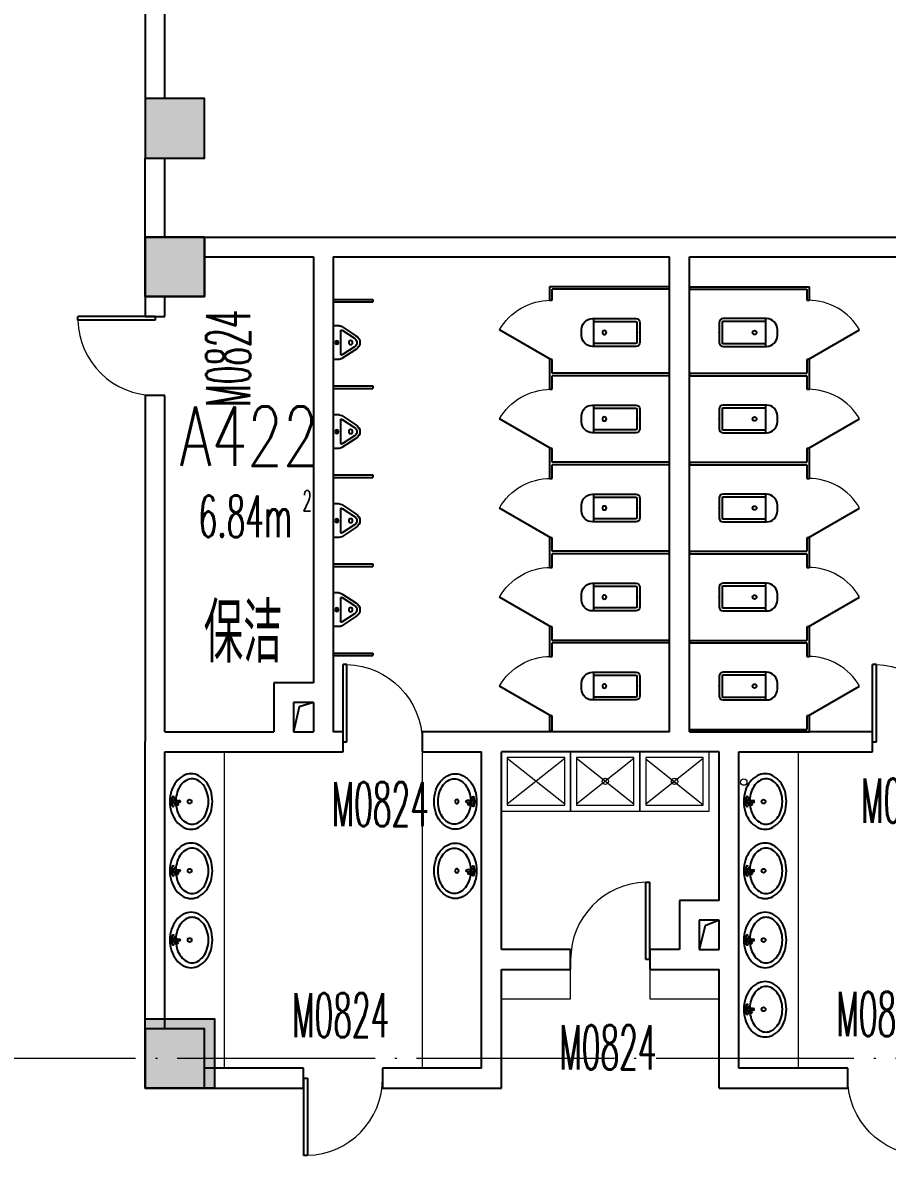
# Model space of a CAD drawing. Extents: x 1417642 to 3570900, y 124798 to 1191112.
# Drawn here: x 1455873 to 1464611, y 276837 to 288285 of the extents above; entities that cross this region are included whole.
import ezdxf

# ---------------------------------------------------------------- set-up
doc = ezdxf.new("R2010")
doc.units = 0
doc.header["$LTSCALE"] = 1000
doc.header["$MEASUREMENT"] = 0
doc.linetypes.add('DOTE', pattern=[2.42, 2, -0.2, 0.02, -0.2])
doc.layers.get('0').update_dxf_attribs({"linetype": 'CONTINUOUS'})
for name, color, linetype in [('colu', 2, 'CONTINUOUS'), ('COLUMN', 9, 'CONTINUOUS'), ('DOTE', 1, 'DOTE'), ('LATRINE', 6, 'CONTINUOUS'), ('LVTRY', 6, 'CONTINUOUS'), ('PUB_HATCH', 8, 'CONTINUOUS'), ('PUB_TEXT', 40, 'CONTINUOUS'), ('SPACE', 7, 'CONTINUOUS'), ('tiaozheng', 20, 'CONTINUOUS'), ('WALL', 4, 'CONTINUOUS'), ('WINDOW', 2, 'CONTINUOUS'), ('WINDOW_TEXT', 7, 'CONTINUOUS'), ('柱填充', 8, 'CONTINUOUS'), ('柱填充 @ 1', 8, 'CONTINUOUS')]:
    doc.layers.add(name, color=color, linetype=linetype)
doc.styles.add('_TCH_SPACE', font='ROMANS', dxfattribs={"width": 0.7, "height": 5, "bigfont": 'Z'})
doc.styles.add('_TCH_WINDOW', font='ROMANS.shx', dxfattribs={"width": 0.7, "height": 400, "bigfont": 'Z.shx'})
doc.styles.add('Z', font='ROMANS', dxfattribs={"width": 0.7, "bigfont": 'Z'})

# ---------------------------------------------------------------- blocks, each defined once
blk = doc.blocks.new('5873')
at = {"layer": '柱填充 @ 1', "ltscale": 1000}
for points in [[(1521228, 714085), (1521828, 714085), (1521828, 713485), (1521228, 713485)], [(1521228, 706185), (1521928, 706185), (1521928, 705485), (1521228, 705485)]]:
    blk.add_hatch(color=256, dxfattribs=at).paths.add_polyline_path(points)
at = {"layer": 'colu', "ltscale": 1000}
for points in [[(1521228, 714085), (1521828, 714085), (1521828, 713485), (1521228, 713485)], [(1521228, 706185), (1521928, 706185), (1521928, 705485), (1521228, 705485)]]:
    blk.add_lwpolyline(points, close=True, dxfattribs=at)
blk = doc.blocks.new('896')
at = {"layer": '柱填充'}
h = blk.add_hatch(color=256, dxfattribs=at)
h.paths.add_polyline_path([(1580873, 568265), (1580873, 568965), (1580273, 568965), (1580273, 568265)])
h.paths.add_polyline_path([(1572873, 568265), (1572873, 568965), (1572273, 568965), (1572273, 568265)])
h.paths.add_polyline_path([(1564873, 568265), (1564873, 568965), (1564273, 568965), (1564273, 568265)])
h.paths.add_polyline_path([(1556873, 568265), (1556873, 568965), (1556273, 568965), (1556273, 568265)])
h.paths.add_polyline_path([(1546873, 568265), (1546873, 568965), (1546273, 568965), (1546273, 568265)])
h.paths.add_polyline_path([(1536873, 568265), (1536873, 568965), (1536273, 568965), (1536273, 568265)])
h.paths.add_polyline_path([(1533273, 568265), (1533273, 568965), (1532673, 568965), (1532673, 568265)])
h.paths.add_polyline_path([(1523273, 568365), (1523273, 568965), (1522673, 568965), (1522673, 568365)])
h.paths.add_polyline_path([(1590123, 558965), (1589423, 558965), (1589423, 558365), (1590123, 558365)])
h.paths.add_polyline_path([(1580923, 558365), (1580923, 559065), (1580223, 559065), (1580223, 558365)])
h.paths.add_polyline_path([(1572923, 558365), (1572923, 559065), (1572223, 559065), (1572223, 558365)])
h.paths.add_polyline_path([(1564923, 558365), (1564923, 559065), (1564223, 559065), (1564223, 558365)])
h.paths.add_polyline_path([(1556923, 558365), (1556923, 559065), (1556223, 559065), (1556223, 558365)])
h.paths.add_polyline_path([(1546923, 558365), (1546923, 559065), (1546223, 559065), (1546223, 558365)])
h.paths.add_polyline_path([(1536873, 558365), (1536873, 558965), (1536273, 558965), (1536273, 558365)])
h.paths.add_polyline_path([(1533273, 558365), (1533273, 558965), (1532673, 558965), (1532673, 558365)])
h.paths.add_polyline_path([(1523372, 558965), (1522672, 558965), (1522672, 558365), (1523372, 558365)])
h.paths.add_polyline_path([(1590123, 554765), (1590123, 555365), (1589523, 555365), (1589523, 554765)])
h.paths.add_polyline_path([(1580873, 554765), (1580873, 555365), (1580273, 555365), (1580273, 554765)])
h.paths.add_polyline_path([(1572873, 554765), (1572873, 555365), (1572273, 555365), (1572273, 554765)])
h.paths.add_polyline_path([(1564873, 554765), (1564873, 555365), (1564273, 555365), (1564273, 554765)])
h.paths.add_polyline_path([(1556873, 554765), (1556873, 555365), (1556273, 555365), (1556273, 554765)])
h.paths.add_polyline_path([(1546873, 554765), (1546873, 555365), (1546273, 555365), (1546273, 554765)])
h.paths.add_polyline_path([(1536873, 554765), (1536873, 555365), (1536273, 555365), (1536273, 554765)])
h.paths.add_polyline_path([(1533273, 554765), (1533273, 555365), (1532673, 555365), (1532673, 554765)])
h.paths.add_polyline_path([(1523372, 555365), (1522672, 555365), (1522672, 554765), (1523372, 554765)])
h.paths.add_polyline_path([(1590123, 546765), (1590123, 547365), (1589523, 547365), (1589523, 546765)])
h.paths.add_polyline_path([(1580873, 546765), (1580873, 547365), (1580273, 547365), (1580273, 546765)])
h.paths.add_polyline_path([(1572873, 546765), (1572873, 547365), (1572273, 547365), (1572273, 546765)])
h.paths.add_polyline_path([(1564873, 546765), (1564873, 547365), (1564273, 547365), (1564273, 546765)])
h.paths.add_polyline_path([(1556873, 546765), (1556873, 547365), (1556273, 547365), (1556273, 546765)])
h.paths.add_polyline_path([(1546873, 546715), (1546873, 547415), (1546173, 547415), (1546173, 546715)])
h.paths.add_polyline_path([(1536973, 546715), (1536973, 547415), (1536273, 547415), (1536273, 546715)])
h.paths.add_polyline_path([(1533273, 546715), (1533273, 547415), (1532573, 547415), (1532573, 546715)])
h.paths.add_polyline_path([(1523372, 547365), (1522672, 547365), (1522672, 546765), (1523372, 546765)])
h.paths.add_polyline_path([(1546873, 539365), (1546173, 539365), (1546173, 538765), (1546873, 538765)])
h.paths.add_polyline_path([(1536973, 538715), (1536973, 539415), (1536273, 539415), (1536273, 538715)])
h.paths.add_polyline_path([(1533273, 538715), (1533273, 539415), (1532573, 539415), (1532573, 538715)])
h.paths.add_polyline_path([(1523372, 539365), (1522672, 539365), (1522672, 538765), (1523372, 538765)])
h.paths.add_polyline_path([(1546873, 531365), (1546173, 531365), (1546173, 530765), (1546873, 530765)])
h.paths.add_polyline_path([(1536973, 530715), (1536973, 531415), (1536273, 531415), (1536273, 530715)])
h.paths.add_polyline_path([(1533273, 530715), (1533273, 531415), (1532573, 531415), (1532573, 530715)])
h.paths.add_polyline_path([(1523372, 531365), (1522672, 531365), (1522672, 530765), (1523372, 530765)])
h.paths.add_polyline_path([(1546873, 523365), (1546173, 523365), (1546173, 522765), (1546873, 522765)])
h.paths.add_polyline_path([(1536973, 522715), (1536973, 523415), (1536273, 523415), (1536273, 522715)])
h.paths.add_polyline_path([(1533273, 522715), (1533273, 523415), (1532573, 523415), (1532573, 522715)])
h.paths.add_polyline_path([(1523372, 523365), (1522672, 523365), (1522672, 522765), (1523372, 522765)])
h.paths.add_polyline_path([(1546873, 515365), (1546173, 515365), (1546173, 514765), (1546873, 514765)])
h.paths.add_polyline_path([(1536973, 514715), (1536973, 515415), (1536273, 515415), (1536273, 514715)])
h.paths.add_polyline_path([(1533273, 514715), (1533273, 515415), (1532573, 515415), (1532573, 514715)])
h.paths.add_polyline_path([(1523372, 515365), (1522672, 515365), (1522672, 514765), (1523372, 514765)])
h.paths.add_polyline_path([(1546873, 507365), (1546173, 507365), (1546173, 506765), (1546873, 506765)])
h.paths.add_polyline_path([(1536973, 506715), (1536973, 507415), (1536273, 507415), (1536273, 506715)])
h.paths.add_polyline_path([(1533273, 506715), (1533273, 507415), (1532573, 507415), (1532573, 506715)])
h.paths.add_polyline_path([(1523372, 507365), (1522672, 507365), (1522672, 506765), (1523372, 506765)])
h.paths.add_polyline_path([(1546873, 499365), (1546173, 499365), (1546173, 498765), (1546873, 498765)])
h.paths.add_polyline_path([(1536973, 498715), (1536973, 499415), (1536273, 499415), (1536273, 498715)])
h.paths.add_polyline_path([(1533273, 498715), (1533273, 499415), (1532573, 499415), (1532573, 498715)])
h.paths.add_polyline_path([(1523372, 499365), (1522672, 499365), (1522672, 498765), (1523372, 498765)])
h.paths.add_polyline_path([(1546873, 490765), (1546873, 491365), (1546273, 491365), (1546273, 490765)])
h.paths.add_polyline_path([(1536873, 490765), (1536873, 491365), (1536273, 491365), (1536273, 490765)])
h.paths.add_polyline_path([(1533273, 490765), (1533273, 491365), (1532673, 491365), (1532673, 490765)])
h.paths.add_polyline_path([(1523273, 490765), (1523273, 491365), (1522673, 491365), (1522673, 490765)])
at = {"layer": 'colu'}
blk.add_lwpolyline([(1536873, 490765), (1536873, 491365), (1536273, 491365), (1536273, 490765)], close=True, dxfattribs=at)
blk = doc.blocks.new('_FZH')
blk.add_lwpolyline([(-0.5, -0.5), (0.5, -0.5), (0.5, 0.5), (-0.5, 0.5)], close=True)
at = {"layer": 'PUB_HATCH'}
blk.add_solid([(-0.5, -0.5), (0.5, -0.5), (-0.5, 0.5), (0.5, 0.5)], dxfattribs=at)
blk = doc.blocks.new('$DorLib2D$00000001')
for p, q in [((0.45, 0.975), (0.5, 0.975)), ((0.45, 0), (0.45, 0.975)), ((0.5, 0), (0.5, 0.975)), ((0.5, 0), (0.45, 0))]:
    blk.add_line(p, q)
at = {"lineweight": 13}
blk.add_arc((0.475, 0), 0.975, 91.4693, 180, dxfattribs=at)
blk = doc.blocks.new('$lvtry$00000200')
for p, q in [((-140, -40, 0), (-140, -480, 0)), ((-110, -40, 0), (-110, -470, 0)), ((100, 0, 0), (-100, 0, 0)), ((100, -30, 0), (-100, -30, 0)), ((110, -470, 0), (110, -40, 0)), ((140, -480, 0), (140, -40, 0)), ((140, -470, 0), (-140, -470, 0)), ((-30, -590, 0), (30, -590, 0))]:
    blk.add_line(p, q)
blk.add_circle((0, -359, 0), 20)
for centre, radius, start, end in [((-100, -40, 0), 40, 90, 180), ((-100, -40, 0), 10, 90, 180), ((100, -40, 0), 40, 0, 90), ((100, -40, 0), 10, 0, 90), ((-30, -480, 0), 110, 180, 270), ((30, -480, 0), 110, 270, 0)]:
    blk.add_arc(centre, radius, start, end)
blk.add_point((0, 0))
blk = doc.blocks.new('$TCHSYS$APDOOR2D')
blk.add_line((0.5, 0), (0, 0.866))
at = {"lineweight": 13}
blk.add_arc((0.5, 0), 1, 120, 180, dxfattribs=at)
blk = doc.blocks.new('$lvtry$00000219')
for p, q in [((-170, 0, 0), (170, 0, 0)), ((-170, -61, 0), (-170, 0, 0)), ((170, -61, 0), (170, 0, 0)), ((-162, -88, 0), (-69, -231, 0)), ((-124, -91, 0), (-43, -216, 0)), ((-116, -76, 0), (116, -76, 0)), ((43, -216, 0), (124, -91, 0)), ((69, -231, 0), (162, -88, 0))]:
    blk.add_line(p, q)
for centre, radius in [((0, -38, 0), 17.7), ((0, -177, 0), 20)]:
    blk.add_circle(centre, radius)
for centre, radius, start, end in [((-120, -61, 0), 50, 180, 213.0863), ((-116, -86, 0), 10, 90, 213.0863), ((116, -86, 0), 10, 326.9137, 90), ((120, -61, 0), 50, 326.9137, 0), ((0, -191, 0), 50, 210, 330), ((0, -191, 0), 80, 210, 330)]:
    blk.add_arc(centre, radius, start, end)
blk.add_point((0, -38, 0))
blk = doc.blocks.new('$lvtry$00000193')
for p, q in [((-17, -43, 0), (-17, -33, 0)), ((17, -43, 0), (17, -33, 0))]:
    blk.add_line(p, q)
at = {"elevation": 0}
blk.add_lwpolyline([(280, -215, 0.12431), (260, -136, 0.105707), (198, -63, 0.086941), (110, -17, 0.077137), (0, 0, 0.077137), (-110, -17, 0.086941), (-198, -63, 0.105707), (-260, -136, 0.12431), (-280, -215, 0.12431), (-260, -294, 0.105707), (-198, -367, 0.086941), (-110, -413, 0.077137), (0, -430, 0.077137), (110, -413, 0.086941), (198, -367, 0.105707), (260, -294, 0.12431)], format="xyb", close=True, dxfattribs=at)
blk.add_lwpolyline([(-25, -61, 0.056876), (-95, -75, 0.086941), (-168, -113, 0.105707), (-216, -170, 0.12431), (-230, -225, 0.12431), (-216, -280, 0.105707), (-168, -337, 0.086941), (-95, -375, 0.077137), (0, -390, 0.077137), (95, -375, 0.086941), (168, -337, 0.105707), (216, -280, 0.12431), (230, -225, 0.12431), (216, -170, 0.105707), (168, -113, 0.086941), (95, -75, 0.06676), (13, -60, 0.06676)], format="xyb", dxfattribs=at)
for centre, radius in [((0, -43, 0), 16.7), ((0, -200, 0), 20)]:
    blk.add_circle(centre, radius)
for centre, radius, start, end in [((-40, -34, 0), 10.1, 106.6096, 258.1648), ((-64, 234, 0), 259, 274.7069, 282.3732), ((-75, -213, 0), 173, 71.36, 79.1873), ((-29, -80, 0), 6.77, 155.344, 308.3224), ((-171, 19, 0), 166, 324.8411, 338.1337), ((-171, 19, 0), 170, 324.8411, 331.3523), ((-29, -80, 0), 3.37, 155.344, 308.3224), ((100, -194, 0), 170, 132.3141, 138.8253), ((100, -194, 0), 166, 125.5327, 138.8253), ((-12, -58, 0), 10.6, 201.8924, 261.774), ((0, -33, 0), 16.7, 0, 180), ((-381, -115, 0), 372, 2.3982, 6.7627), ((0, -96, 0), 9.9, 201.7837, 338.2163), ((64, 234, 0), 259, 257.6268, 265.2931), ((381, -115, 0), 372, 170.1008, 177.6018), ((75, -213, 0), 173, 100.8127, 110.4191), ((40, -34, 0), 10.1, 281.8352, 73.3904)]:
    blk.add_arc(centre, radius, start, end)
blk.add_point((0, -33, 0))

msp = doc.modelspace()

# ---------------------------------------------------------------- linework, layer by layer
at = {"layer": 'DOTE', "lineweight": 0}
msp.add_lwpolyline([(1597373.8, 277817), (1432083.9, 277817)], dxfattribs=at)
at = {"layer": 'LATRINE'}
for p, q in [((1462410.3, 285615.7), (1461197.8, 285615.7)), ((1461197.8, 285615.7), (1461197.8, 285479.4)), ((1462410.3, 285590.7), (1461222.8, 285590.7)), ((1461222.8, 285479.4), (1461222.8, 285590.7)), ((1462410.3, 285590.7), (1462410.3, 285615.7)), ((1462610.3, 285615.7), (1463822.8, 285615.7)), ((1462610.3, 285615.7), (1462610.3, 285590.7)), ((1462610.3, 285590.7), (1463797.8, 285590.7)), ((1463797.8, 285590.7), (1463797.8, 285479.4)), ((1463822.8, 285479.4), (1463822.8, 285615.7)), ((1459010.3, 285487.7), (1459410.3, 285487.7)), ((1459010.3, 285487.7), (1459010.3, 285462.7)), ((1459010.3, 285462.7), (1459410.3, 285462.7)), ((1459410.3, 285487.7), (1459410.3, 285462.7)), ((1461197.8, 285479.4), (1461222.8, 285479.4)), ((1463797.8, 285479.4), (1463822.8, 285479.4)), ((1461222.8, 284879.4), (1461197.8, 284879.4)), ((1461197.8, 284879.4), (1461197.8, 284732.4)), ((1461222.8, 284741.9), (1461222.8, 284879.4)), ((1463822.8, 284879.4), (1463797.8, 284879.4)), ((1463797.8, 284879.4), (1463797.8, 284741.9)), ((1463822.8, 284732.4), (1463822.8, 284879.4)), ((1461197.8, 284729.4), (1461197.8, 284579.4)), ((1462410.3, 284741.9), (1461222.8, 284741.9)), ((1462410.3, 284716.9), (1461222.8, 284716.9)), ((1461222.8, 284579.4), (1461222.8, 284716.9)), ((1462410.3, 284716.9), (1462410.3, 284741.9)), ((1462610.3, 284741.9), (1463797.8, 284741.9)), ((1462610.3, 284741.9), (1462610.3, 284716.9)), ((1462610.3, 284716.9), (1463797.8, 284716.9)), ((1463797.8, 284716.9), (1463797.8, 284579.4)), ((1463822.8, 284579.4), (1463822.8, 284729.4)), ((1459010.3, 284614), (1459410.3, 284614)), ((1459010.3, 284614), (1459010.3, 284589)), ((1459410.3, 284614), (1459410.3, 284589)), ((1459010.3, 284589), (1459410.3, 284589)), ((1461197.8, 284579.4), (1461222.8, 284579.4)), ((1463797.8, 284579.4), (1463822.8, 284579.4)), ((1461222.8, 283979.4), (1461197.8, 283979.4)), ((1461197.8, 283979.4), (1461197.8, 283829.4)), ((1461222.8, 283841.9), (1461222.8, 283979.4)), ((1463822.8, 283979.4), (1463797.8, 283979.4)), ((1463797.8, 283979.4), (1463797.8, 283841.9)), ((1463822.8, 283829.4), (1463822.8, 283979.4)), ((1461197.8, 283829.4), (1461197.8, 283679.4)), ((1462410.3, 283841.9), (1461222.8, 283841.9)), ((1462410.3, 283816.9), (1461222.8, 283816.9)), ((1461222.8, 283679.4), (1461222.8, 283816.9)), ((1462410.3, 283816.9), (1462410.3, 283841.9)), ((1462610.3, 283841.9), (1463797.8, 283841.9)), ((1462610.3, 283841.9), (1462610.3, 283816.9)), ((1462610.3, 283816.9), (1463797.8, 283816.9)), ((1463797.8, 283816.9), (1463797.8, 283679.4)), ((1463822.8, 283679.4), (1463822.8, 283829.4)), ((1459010.3, 283714), (1459410.3, 283714)), ((1459010.3, 283714), (1459010.3, 283689)), ((1459010.3, 283689), (1459410.3, 283689)), ((1459410.3, 283714), (1459410.3, 283689)), ((1461197.8, 283679.4), (1461222.8, 283679.4)), ((1463797.8, 283679.4), (1463822.8, 283679.4)), ((1461222.8, 283079.4), (1461197.8, 283079.4)), ((1461197.8, 283079.4), (1461197.8, 282929.4)), ((1461222.8, 282941.9), (1461222.8, 283079.4)), ((1463822.8, 283079.4), (1463797.8, 283079.4)), ((1463797.8, 283079.4), (1463797.8, 282941.9)), ((1463822.8, 282929.4), (1463822.8, 283079.4)), ((1461197.8, 282929.4), (1461197.8, 282779.4)), ((1462410.3, 282941.9), (1461222.8, 282941.9)), ((1462410.3, 282916.9), (1461222.8, 282916.9)), ((1461222.8, 282779.4), (1461222.8, 282916.9)), ((1462410.3, 282916.9), (1462410.3, 282941.9)), ((1462610.3, 282941.9), (1463797.8, 282941.9)), ((1462610.3, 282941.9), (1462610.3, 282916.9)), ((1462610.3, 282916.9), (1463797.8, 282916.9)), ((1463797.8, 282916.9), (1463797.8, 282779.4)), ((1463822.8, 282779.4), (1463822.8, 282929.4)), ((1459010.3, 282814), (1459410.3, 282814)), ((1459010.3, 282814), (1459010.3, 282789)), ((1459010.3, 282789), (1459410.3, 282789)), ((1459410.3, 282814), (1459410.3, 282789)), ((1461197.8, 282779.4), (1461222.8, 282779.4)), ((1463797.8, 282779.4), (1463822.8, 282779.4)), ((1461222.8, 282179.4), (1461197.8, 282179.4)), ((1461197.8, 282179.4), (1461197.8, 282029.4)), ((1461222.8, 282041.9), (1461222.8, 282179.4)), ((1463822.8, 282179.4), (1463797.8, 282179.4)), ((1463797.8, 282179.4), (1463797.8, 282041.9)), ((1463822.8, 282029.4), (1463822.8, 282179.4)), ((1461197.8, 282029.4), (1461197.8, 281879.4)), ((1462410.3, 282041.9), (1461222.8, 282041.9)), ((1462410.3, 282016.9), (1461222.8, 282016.9)), ((1461222.8, 281879.4), (1461222.8, 282016.9)), ((1462410.3, 282016.9), (1462410.3, 282041.9)), ((1462610.3, 282041.9), (1463797.8, 282041.9)), ((1462610.3, 282041.9), (1462610.3, 282016.9)), ((1462610.3, 282016.9), (1463797.8, 282016.9)), ((1463797.8, 282016.9), (1463797.8, 281879.4)), ((1463822.8, 281879.4), (1463822.8, 282029.4)), ((1459010.3, 281914), (1459410.3, 281914)), ((1459010.3, 281914), (1459010.3, 281889)), ((1459010.3, 281889), (1459410.3, 281889)), ((1459410.3, 281914), (1459410.3, 281889)), ((1461197.8, 281879.4), (1461222.8, 281879.4)), ((1463797.8, 281879.4), (1463822.8, 281879.4)), ((1461222.8, 281279.4), (1461197.8, 281279.4)), ((1461197.8, 281279.4), (1461197.8, 281129.4)), ((1461222.8, 281129.4), (1461222.8, 281279.4)), ((1463822.8, 281279.4), (1463797.8, 281279.4)), ((1463797.8, 281279.4), (1463797.8, 281141.9)), ((1463822.8, 281116.9), (1463822.8, 281279.4)), ((1461197.8, 281129.4), (1461222.8, 281129.4)), ((1462610.3, 281141.9), (1463797.8, 281141.9)), ((1462610.3, 281141.9), (1462610.3, 281116.9)), ((1462610.3, 281116.9), (1463822.8, 281116.9))]:
    msp.add_line(p, q, dxfattribs=at)
at = {"layer": 'LATRINE', "lineweight": 0}
for points in [[(1457910.3, 280916.9), (1457910.3, 277714)], [(1459910.3, 280916.9), (1459910.3, 277714)], [(1463710.3, 280916.9), (1463710.3, 277714)]]:
    msp.add_lwpolyline(points, dxfattribs=at)
at = {"layer": 'LVTRY', "lineweight": 0}
for p, q in [((1461350.3, 280385.2), (1460770.3, 280848.9)), ((1461350.3, 280848.9), (1460770.3, 280385.2)), ((1462050.3, 280385.2), (1461470.3, 280848.9)), ((1462050.3, 280848.9), (1461470.3, 280385.2)), ((1462750.3, 280848.9), (1462170.3, 280385.2)), ((1462750.3, 280377.2), (1462170.3, 280840.8))]:
    msp.add_line(p, q, dxfattribs=at)
for points in [[(1460710.3, 280317.2), (1461410.3, 280317.2), (1461410.3, 280916.9), (1460710.3, 280916.9)], [(1460770.3, 280377.2), (1461350.3, 280377.2), (1461350.3, 280856.9), (1460770.3, 280856.9)], [(1461410.3, 280317.2), (1462110.3, 280317.2), (1462110.3, 280916.9), (1461410.3, 280916.9)], [(1461470.3, 280377.2), (1462050.3, 280377.2), (1462050.3, 280856.9), (1461470.3, 280856.9)], [(1462110.3, 280317.2), (1462810.3, 280317.2), (1462810.3, 280916.9), (1462110.3, 280916.9)], [(1462170.3, 280377.2), (1462750.3, 280377.2), (1462750.3, 280856.9), (1462170.3, 280856.9)], [(1461410.3, 278716.9), (1460710.3, 278716.9), (1460710.3, 278417.2), (1461410.3, 278417.2)], [(1462910.3, 278716.9), (1462210.3, 278716.9), (1462210.3, 278417.2), (1462910.3, 278417.2)]]:
    msp.add_lwpolyline(points, close=True, dxfattribs=at)
for centre in [(1461760.3, 280617), (1462460.3, 280617), (1463160.3, 280609)]:
    msp.add_circle(centre, 32.1, dxfattribs=at)
at = {"layer": 'tiaozheng', "color": 2}
for p, q in [((1458810.3, 281414), (1458668.4, 281368.7)), ((1458668.4, 281368.7), (1458610.3, 281116.9)), ((1462770.4, 279156.7), (1462710.3, 278916.9)), ((1462910.3, 279214), (1462770.4, 279156.7))]:
    msp.add_line(p, q, dxfattribs=at)
at = {"layer": 'WALL'}
for p, q in [((1457110.3, 293617), (1457110.3, 287517)), ((1457310.3, 287517), (1457310.3, 293617)), ((1457110.3, 286117), (1457110.3, 286917)), ((1457310.3, 286117), (1457310.3, 286917)), ((1457710.3, 286117), (1458910.3, 286117)), ((1458910.3, 286117), (1462510.3, 286117)), ((1462510.3, 286117), (1467110.3, 286117)), ((1457710.3, 285917), (1458810.3, 285917)), ((1458810.3, 285917), (1458810.3, 281614)), ((1459010.3, 285917), (1459010.3, 281514)), ((1459010.3, 285917), (1462410.3, 285917)), ((1462410.3, 281116.9), (1462410.3, 285917)), ((1462610.3, 281116.9), (1462610.3, 285917)), ((1462610.3, 285917), (1467110.3, 285917)), ((1457110.3, 285517), (1457110.3, 285316.7)), ((1457310.3, 285316.7), (1457310.3, 285517)), ((1457110.3, 285316.7), (1457310.3, 285316.7)), ((1457310.3, 284516.7), (1457110.3, 284516.7)), ((1457110.3, 284516.7), (1457110.3, 281019.9)), ((1457310.3, 281116.9), (1457310.3, 284516.7)), ((1458810.3, 281614), (1458410.3, 281614)), ((1458410.3, 281614), (1458410.3, 281116.9)), ((1459010.3, 281514), (1459010.3, 281116.9)), ((1458810.3, 281414), (1458610.3, 281414)), ((1458610.3, 281414), (1458610.3, 281116.9)), ((1458810.3, 281414), (1458810.3, 281116.9)), ((1457310.3, 281116.9), (1458410.3, 281116.9)), ((1458610.3, 281116.9), (1458810.3, 281116.9)), ((1459110.3, 281116.9), (1459010.3, 281116.9)), ((1459110.3, 280916.9), (1459110.3, 281116.9)), ((1460610.3, 281116.9), (1459910.3, 281116.9)), ((1459910.3, 281116.9), (1459910.3, 280916.9)), ((1462410.3, 281116.9), (1460610.3, 281116.9)), ((1463010.3, 281116.9), (1462610.3, 281116.9)), ((1464460.3, 281116.9), (1463010.3, 281116.9)), ((1464460.3, 280916.9), (1464460.3, 281116.9)), ((1457110.3, 278117), (1457110.3, 281019.9)), ((1457310.3, 280916.9), (1458510.3, 280916.9)), ((1457310.3, 278117), (1457310.3, 280916.9)), ((1458510.3, 280916.9), (1458910.3, 280916.9)), ((1458910.3, 280916.9), (1459110.3, 280916.9)), ((1459910.3, 280916.9), (1460510.3, 280916.9)), ((1460510.3, 278816.9), (1460510.3, 280916.9)), ((1460710.3, 278916.9), (1460710.3, 280916.9)), ((1462510.3, 280916.9), (1460710.3, 280916.9)), ((1462910.3, 280916.9), (1462510.3, 280916.9)), ((1462910.3, 279414), (1462910.3, 280916.9)), ((1463110.3, 279314), (1463110.3, 280916.9)), ((1463110.3, 280916.9), (1464460.3, 280916.9)), ((1462910.3, 279414), (1462510.3, 279414)), ((1462510.3, 279414), (1462510.3, 278916.9)), ((1463110.3, 278816.9), (1463110.3, 279314)), ((1462910.3, 279214), (1462710.3, 279214)), ((1462710.3, 279214), (1462710.3, 278916.9)), ((1462910.3, 278916.9), (1462910.3, 279214)), ((1461410.3, 278916.9), (1460710.3, 278916.9)), ((1461410.3, 278716.9), (1461410.3, 278916.9)), ((1462510.3, 278916.9), (1462210.3, 278916.9)), ((1462210.3, 278916.9), (1462210.3, 278716.9)), ((1462710.3, 278916.9), (1462910.3, 278916.9)), ((1460510.3, 277717), (1460510.3, 278816.9)), ((1463110.3, 277717), (1463110.3, 278816.9)), ((1460710.3, 277517), (1460710.3, 278716.9)), ((1460710.3, 278716.9), (1461410.3, 278716.9)), ((1462210.3, 278716.9), (1462610.3, 278716.9)), ((1462610.3, 278716.9), (1462910.3, 278716.9)), ((1462910.3, 277517), (1462910.3, 278716.9)), ((1458710.3, 277717), (1457710.3, 277717)), ((1458710.3, 277517), (1458710.3, 277717)), ((1460510.3, 277717), (1459510.3, 277717)), ((1459510.3, 277717), (1459510.3, 277517)), ((1464210.3, 277717), (1463110.3, 277717)), ((1464210.3, 277517), (1464210.3, 277717)), ((1457710.3, 277517), (1458710.3, 277517)), ((1459510.3, 277517), (1460710.3, 277517)), ((1462910.3, 277517), (1464210.3, 277517))]:
    msp.add_line(p, q, dxfattribs=at)

# ---------------------------------------------------------------- block references
at = {"layer": 'COLUMN', "lineweight": 0, "xscale": 600, "yscale": 600, "zscale": 600}
for p in [(1457410.3, 287217), (1457410.3, 285817), (1457410.3, 277817)]:
    msp.add_blockref('_FZH', p, dxfattribs=at)
at = {"layer": 'LATRINE', "lineweight": 0, "xscale": 600, "zscale": 25, "rotation": 270}
for p, yscale in [((1461210.3, 285179.4), -600), ((1463810.3, 285179.4), 600), ((1461210.3, 284279.4), -600), ((1463810.3, 284279.4), 600), ((1461210.3, 283379.4), -600), ((1463810.3, 283379.4), 600), ((1461210.3, 282479.4), -600), ((1463810.3, 282479.4), 600), ((1461210.3, 281579.4), -600), ((1463810.3, 281579.4), 600)]:
    msp.add_blockref('$TCHSYS$APDOOR2D', p, dxfattribs=dict(at, yscale=yscale))
at = {"layer": 'LVTRY', "lineweight": 0, "yscale": -0.9999999999999998}
for name, p, rotation in [('$lvtry$00000200', (1462110.3, 285153.2), 90.00000000000001), ('$lvtry$00000219', (1459010.3, 285051.5, 0), 270), ('$lvtry$00000200', (1462110.3, 284279.4), 90.00000000000001), ('$lvtry$00000219', (1459010.3, 284151.5), 270), ('$lvtry$00000200', (1462110.3, 283379.4), 90.00000000000001), ('$lvtry$00000219', (1459010.3, 283251.5), 270), ('$lvtry$00000200', (1462110.3, 282479.4), 90.00000000000001), ('$lvtry$00000219', (1459010.3, 282351.5), 270), ('$lvtry$00000200', (1462110.3, 281579.4), 90.00000000000001), ('$lvtry$00000193', (1460460.3, 280413.1), 90.00000000000001), ('$lvtry$00000193', (1460460.3, 279713.1), 90.00000000000001)]:
    msp.add_blockref(name, p, dxfattribs=dict(at, rotation=rotation))
at = {"layer": 'LVTRY', "lineweight": 0, "rotation": 90.00000000000001}
for name, p in [('$lvtry$00000200', (1462910.3, 285153.2)), ('$lvtry$00000200', (1462910.3, 284279.4)), ('$lvtry$00000200', (1462910.3, 283379.4)), ('$lvtry$00000200', (1462910.3, 282479.4)), ('$lvtry$00000200', (1462910.3, 281579.4)), ('$lvtry$00000193', (1457360.3, 280413.1)), ('$lvtry$00000193', (1463160.3, 280413.1)), ('$lvtry$00000193', (1457360.3, 279713.1)), ('$lvtry$00000193', (1463160.3, 279713.1)), ('$lvtry$00000193', (1457360.3, 279013.1)), ('$lvtry$00000193', (1463160.3, 279013.1)), ('$lvtry$00000193', (1463160.3, 278313.1))]:
    msp.add_blockref(name, p, dxfattribs=at)
at = {"layer": 'tiaozheng'}
for name, p in [('896', (-79162.5, -203848.2)), ('5873', (-64117.3, -427968.4))]:
    msp.add_blockref(name, p, dxfattribs=at)
at = {"layer": 'WINDOW', "lineweight": 0}
ref = msp.add_blockref('$DorLib2D$00000001', (1457210.3, 284916.7), dxfattribs=dict(at, xscale=800, yscale=800, zscale=800, rotation=90))
ref.add_attrib('A', 'M0824', (1458171.9, 284402.2), dxfattribs={"layer": 'WINDOW_TEXT', "lineweight": 0, "height": 446.25, "rotation": 90, "style": '_TCH_WINDOW', "width": 0.494118})
ref = msp.add_blockref('$DorLib2D$00000001', (1459510.3, 281016.9), dxfattribs=dict(at, xscale=-800, yscale=800, zscale=-800))
ref.add_attrib('A', 'M0824', (1458995.8, 280163.6), dxfattribs={"layer": 'WINDOW_TEXT', "lineweight": 0, "height": 446.25, "style": '_TCH_WINDOW', "width": 0.494118})
ref = msp.add_blockref('$DorLib2D$00000001', (1464860.3, 281016.9), dxfattribs=dict(at, xscale=800, yscale=-800, zscale=800, rotation=180))
ref.add_attrib('A', 'M0824', (1464345.8, 280198.4), dxfattribs={"layer": 'WINDOW_TEXT', "lineweight": 0, "height": 446.25, "style": '_TCH_WINDOW', "width": 0.494118})
ref = msp.add_blockref('$DorLib2D$00000001', (1461810.3, 278816.9), dxfattribs=dict(at, xscale=800, yscale=800, zscale=800))
ref.add_attrib('A', 'M0824', (1461295.8, 277705.3), dxfattribs={"layer": 'WINDOW_TEXT', "lineweight": 0, "height": 446.25, "style": '_TCH_WINDOW', "width": 0.494118})
ref = msp.add_blockref('$DorLib2D$00000001', (1459110.3, 277617), dxfattribs=dict(at, xscale=-800, yscale=-800, zscale=-800))
ref.add_attrib('A', 'M0824', (1458595.8, 278030.5), dxfattribs={"layer": 'WINDOW_TEXT', "lineweight": 0, "height": 446.25, "style": '_TCH_WINDOW', "width": 0.494118})
ref = msp.add_blockref('$DorLib2D$00000001', (1464610.3, 277617), dxfattribs=dict(at, xscale=800, yscale=-800, zscale=800))
ref.add_attrib('A', 'M0824', (1464095.8, 278042.1), dxfattribs={"layer": 'WINDOW_TEXT', "lineweight": 0, "height": 446.25, "style": '_TCH_WINDOW', "width": 0.494118})

# ---------------------------------------------------------------- texts
at = {"layer": 'PUB_TEXT', "color": 1, "lineweight": 60, "style": 'Z', "width": 0.7}
msp.add_text('A422', height=600, dxfattribs=at).set_placement((1457458.5, 283804.6))
at = {"layer": 'PUB_TEXT', "style": 'Z', "width": 0.7}
msp.add_text('保洁', height=600, dxfattribs=at).set_placement((1457702.6, 281817.9))
at = {"layer": 'SPACE', "style": '_TCH_SPACE', "width": 0.525}
for s, height, p in [('6.84m', 420, (1457650.5, 283085.4)), ('2', 210, (1458700.5, 283347.9))]:
    msp.add_text(s, height=height, dxfattribs=at).set_placement(p)

doc.saveas('drawing.dxf')
